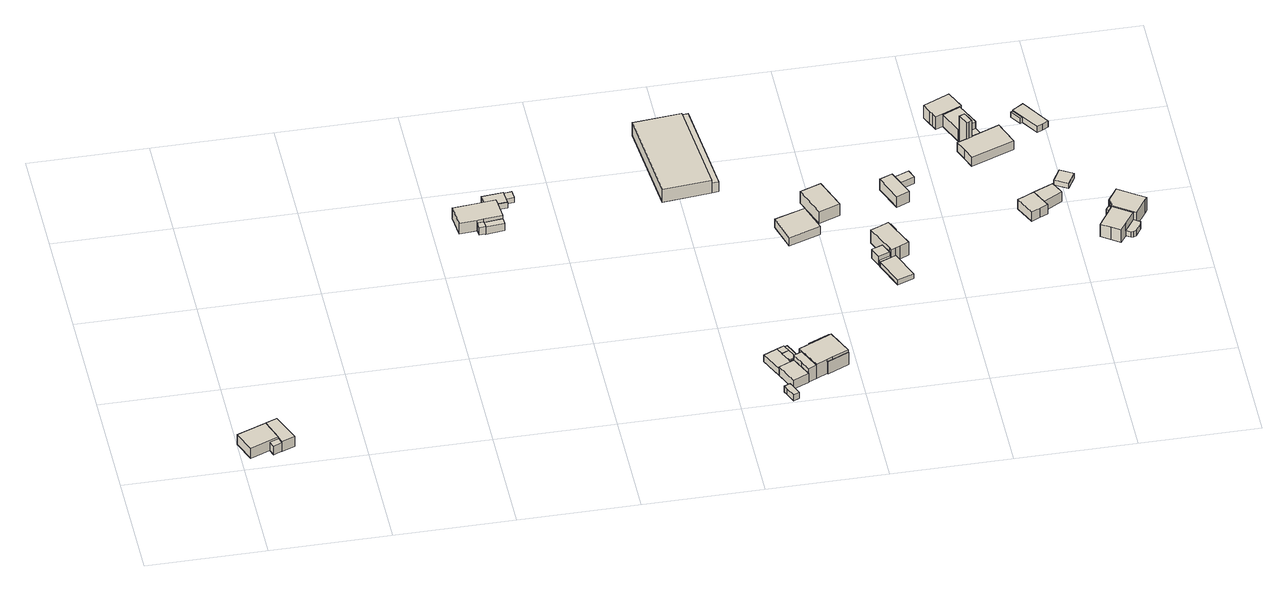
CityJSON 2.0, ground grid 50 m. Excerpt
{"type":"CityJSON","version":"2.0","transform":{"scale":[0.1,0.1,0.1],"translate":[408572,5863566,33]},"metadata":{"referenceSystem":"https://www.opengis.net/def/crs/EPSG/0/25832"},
"CityObjects":{
"building1":{"type":"Building","attributes":{"Gemeindeschluessel":"03454033","AbsoluteHoehe":"33.099","MittlereTraufHoehe":"37.024","Firsthoehe":"39.625","function":"31001_1000","roofType":"3200","measuredHeight":6.53},"address":[{"country":"Germany","locality":"Lorup","thoroughfareNumber":"17","thoroughfareName":"Im Sande"}],"children":["building1-1"],"geometry":[{"type":"MultiSurface","lod":"1","boundaries":[[[0,1,2,3,4]],[[5,6,7,8,9]],[[5,9,4,3]],[[6,5,3,2]],[[7,6,2,1]],[[9,8,0,4]],[[0,8,7,1]]]}]},
"building1-1":{"type":"BuildingPart","attributes":{"AbsoluteHoehe":"33.099","MittlereTraufHoehe":"37.017","Firsthoehe":"39.625","roofType":"3200","measuredHeight":6.53},"parents":["building1"],"geometry":[{"type":"MultiSurface","lod":"1","boundaries":[[[10,11,12,1,0]],[[7,13,14,15,8]],[[13,7,1,12]],[[14,13,12,11]],[[15,14,11,10]],[[8,15,10,0]],[[7,8,0,1]]]}]},
"building2":{"type":"Building","attributes":{"Gemeindeschluessel":"03454033","AbsoluteHoehe":"33.213","MittlereTraufHoehe":"36.752","Firsthoehe":"37.31","function":"51009_1610","roofType":"3100","measuredHeight":4.1},"address":[{"country":"Germany","locality":"Lorup"}],"geometry":[{"type":"MultiSurface","lod":"1","boundaries":[[[16,17,18,19]],[[20,21,22,23]],[[20,23,19,18]],[[21,20,18,17]],[[22,21,17,16]],[[23,22,16,19]]]}]},
"building3":{"type":"Building","attributes":{"Gemeindeschluessel":"03454033","AbsoluteHoehe":"33.201","MittlereTraufHoehe":"37.115","Firsthoehe":"38.12","function":"51009_1610","roofType":"5000","measuredHeight":4.92},"address":[{"country":"Germany","locality":"Lorup"}],"geometry":[{"type":"MultiSurface","lod":"1","boundaries":[[[24,25,26,27]],[[28,29,30,31]],[[28,31,27,26]],[[29,28,26,25]],[[30,29,25,24]],[[31,30,24,27]]]}]},
"building4":{"type":"Building","attributes":{"Gemeindeschluessel":"03454033","AbsoluteHoehe":"34.217","MittlereTraufHoehe":"37.786","Firsthoehe":"38.126","function":"51009_1610","roofType":"3100","measuredHeight":3.91},"address":[{"country":"Germany","locality":"Lorup"}],"geometry":[{"type":"MultiSurface","lod":"1","boundaries":[[[32,33,34,35]],[[36,37,38,39]],[[36,39,35,34]],[[37,36,34,33]],[[38,37,33,32]],[[39,38,32,35]]]}]},
"building5":{"type":"Building","attributes":{"Gemeindeschluessel":"03454033","AbsoluteHoehe":"34.028","MittlereTraufHoehe":"37.806","Firsthoehe":"40.911","function":"31001_1000","roofType":"3200","measuredHeight":6.88},"address":[{"country":"Germany","locality":"Lorup","thoroughfareNumber":"35","thoroughfareName":"Neues Land"}],"children":["building5-1"],"geometry":[{"type":"MultiSurface","lod":"1","boundaries":[[[40,41,42,43,44,45,46,47]],[[48,49,50,51,52,53,54,55]],[[46,56,57,47]],[[49,48,46,45]],[[50,49,45,44]],[[51,50,44,43]],[[52,51,43,42]],[[53,52,42,41]],[[54,53,41,40]],[[55,54,40,47]],[[56,48,55,57]]]}]},
"building5-1":{"type":"BuildingPart","attributes":{"AbsoluteHoehe":"34.028","MittlereTraufHoehe":"37.806","Firsthoehe":"37.806","roofType":"1000","measuredHeight":3.78},"parents":["building5"],"geometry":[{"type":"MultiSurface","lod":"1","boundaries":[[[58,59,57,56]],[[55,60,61,48]],[[60,55,57,59]],[[61,60,59,58]],[[48,61,58,56]],[[55,48,56,57]]]}]},
"building6":{"type":"Building","attributes":{"Gemeindeschluessel":"03454033","AbsoluteHoehe":"34.314","MittlereTraufHoehe":"37.217","Firsthoehe":"37.217","function":"31001_2000","roofType":"1000","measuredHeight":2.9},"address":[{"country":"Germany","locality":"Lorup"}],"children":["building6-1"],"geometry":[{"type":"MultiSurface","lod":"1","boundaries":[[[62,63,64,65,66,67,68]],[[69,70,71,72,73,74,75]],[[69,75,68,67]],[[70,69,67,66]],[[71,70,66,65]],[[72,71,65,64]],[[73,72,64,63]],[[74,73,63,62]],[[75,74,62,68]]]}]},
"building6-1":{"type":"BuildingPart","attributes":{"AbsoluteHoehe":"34.314","MittlereTraufHoehe":"37.217","Firsthoehe":"37.217","roofType":"1000","measuredHeight":2.9},"parents":["building6"],"geometry":[{"type":"MultiSurface","lod":"1","boundaries":[[[76,77,62,68]],[[74,78,79,75]],[[78,74,62,77]],[[79,78,77,76]],[[75,79,76,68]],[[74,75,68,62]]]}]},
"building7":{"type":"Building","attributes":{"Gemeindeschluessel":"03454033","AbsoluteHoehe":"34.358","MittlereTraufHoehe":"36.92","Firsthoehe":"36.92","function":"31001_2000","roofType":"1000","measuredHeight":2.56},"address":[{"country":"Germany","locality":"Lorup"}],"geometry":[{"type":"MultiSurface","lod":"1","boundaries":[[[80,81,82,83]],[[84,85,86,87]],[[84,87,83,82]],[[85,84,82,81]],[[86,85,81,80]],[[87,86,80,83]]]}]},
"building8":{"type":"Building","attributes":{"Gemeindeschluessel":"03454033","AbsoluteHoehe":"33.836","MittlereTraufHoehe":"36.771","Firsthoehe":"36.771","function":"31001_2000","roofType":"1000","measuredHeight":2.94},"address":[{"country":"Germany","locality":"Lorup"}],"geometry":[{"type":"MultiSurface","lod":"1","boundaries":[[[88,89,90,91,92,93]],[[94,95,96,97,98,99]],[[94,99,93,92]],[[95,94,92,91]],[[96,95,91,90]],[[97,96,90,89]],[[98,97,89,88]],[[99,98,88,93]]]}]},
"building9":{"type":"Building","attributes":{"Gemeindeschluessel":"03454033","AbsoluteHoehe":"34.061","MittlereTraufHoehe":"37.449","Firsthoehe":"37.449","function":"31001_2000","roofType":"1000","measuredHeight":3.39},"address":[{"country":"Germany","locality":"Lorup"}],"children":["building9-1"],"geometry":[{"type":"MultiSurface","lod":"1","boundaries":[[[100,101,102,103,104,105,106]],[[107,108,109,110,111,112,113]],[[107,113,106,105]],[[108,107,105,104]],[[109,108,104,103]],[[110,109,103,102]],[[112,111,101,100]],[[113,112,100,106]],[[111,110,102,101]]]}]},
"building9-1":{"type":"BuildingPart","attributes":{"AbsoluteHoehe":"34.061","MittlereTraufHoehe":"37.449","Firsthoehe":"37.449","roofType":"1000","measuredHeight":3.39},"parents":["building9"],"geometry":[{"type":"MultiSurface","lod":"1","boundaries":[[[114,115,116,102,101]],[[110,117,118,119,111]],[[117,110,102,116]],[[118,117,116,115]],[[119,118,115,114]],[[111,119,114,101]],[[110,111,101,102]]]}]},
"building10":{"type":"Building","attributes":{"Gemeindeschluessel":"03454033","AbsoluteHoehe":"34.076","MittlereTraufHoehe":"38.551","Firsthoehe":"38.551","function":"31001_2000","roofType":"1000","measuredHeight":4.47},"address":[{"country":"Germany","locality":"Lorup"}],"geometry":[{"type":"MultiSurface","lod":"1","boundaries":[[[120,121,122,123,124]],[[125,126,127,108,107]],[[125,107,124,123]],[[126,125,123,122]],[[127,126,122,121]],[[108,127,121,120]],[[107,108,120,124]]]}]},
"building11":{"type":"Building","attributes":{"Gemeindeschluessel":"03454033","AbsoluteHoehe":"34.235","MittlereTraufHoehe":"37.461","Firsthoehe":"37.766","function":"51009_1610","roofType":"2100","measuredHeight":3.53},"address":[{"country":"Germany","locality":"Lorup"}],"geometry":[{"type":"MultiSurface","lod":"1","boundaries":[[[128,129,130,131]],[[132,133,134,135]],[[132,135,131,130]],[[133,132,130,129]],[[134,133,129,128]],[[135,134,128,131]]]}]},
"building12":{"type":"Building","attributes":{"Gemeindeschluessel":"03454033","AbsoluteHoehe":"34.262","MittlereTraufHoehe":"37.443","Firsthoehe":"37.443","function":"51009_1610","roofType":"1000","measuredHeight":3.18},"address":[{"country":"Germany","locality":"Lorup"}],"geometry":[{"type":"MultiSurface","lod":"1","boundaries":[[[106,105,136,137,138]],[[139,140,141,142,143]],[[139,143,138,137]],[[140,139,137,136]],[[141,140,136,105]],[[142,141,105,106]],[[143,142,106,138]]]}]},
"building13":{"type":"Building","attributes":{"Gemeindeschluessel":"03454033","AbsoluteHoehe":"34.26","MittlereTraufHoehe":"37.142","Firsthoehe":"37.142","function":"51009_1610","roofType":"1000","measuredHeight":2.88},"address":[{"country":"Germany","locality":"Lorup"}],"geometry":[{"type":"MultiSurface","lod":"1","boundaries":[[[144,145,146,147,148,149,150,151]],[[152,143,142,153,154,155,156,157]],[[152,157,151,150]],[[143,152,150,149]],[[142,143,149,148]],[[153,142,148,147]],[[154,153,147,146]],[[155,154,146,145]],[[156,155,145,144]],[[157,156,144,151]]]}]},
"building14":{"type":"Building","attributes":{"Gemeindeschluessel":"03454033","AbsoluteHoehe":"34.203","MittlereTraufHoehe":"41.129","Firsthoehe":"42.634","function":"31001_1000","roofType":"3100","measuredHeight":8.43},"address":[{"country":"Germany","locality":"Lorup","thoroughfareNumber":"2","thoroughfareName":"Südweg"}],"children":["building14-1","building14-2","building14-3"],"geometry":[{"type":"MultiSurface","lod":"1","boundaries":[[[158,159,160,161,162,163,164,165,166,167,168]],[[169,170,171,172,173,174,175,176,177,178,179]],[[167,180,181,168]],[[170,169,167,166]],[[165,182,183,166]],[[172,171,165,164]],[[173,172,164,163]],[[174,173,163,162]],[[175,174,162,161]],[[176,175,161,160]],[[159,184,185,160]],[[178,177,159,158]],[[168,181,186,158]],[[180,169,179,181]],[[182,171,170,183]],[[184,177,176,185]],[[179,178,186,181]]]}]},
"building14-1":{"type":"BuildingPart","attributes":{"AbsoluteHoehe":"34.203","MittlereTraufHoehe":"40.441","Firsthoehe":"40.441","roofType":"1000","measuredHeight":6.24},"parents":["building14"],"geometry":[{"type":"MultiSurface","lod":"1","boundaries":[[[185,184,187,188]],[[189,177,176,190]],[[189,190,188,187]],[[177,189,187,184]],[[190,176,185,188]],[[176,177,184,185]]]}]},
"building14-2":{"type":"BuildingPart","attributes":{"AbsoluteHoehe":"34.203","MittlereTraufHoehe":"40.441","Firsthoehe":"40.441","roofType":"1000","measuredHeight":6.24},"parents":["building14"],"geometry":[{"type":"MultiSurface","lod":"1","boundaries":[[[191,192,186,180]],[[178,193,194,169]],[[193,178,186,192]],[[194,193,192,191]],[[169,194,191,180]],[[181,179,169,180]],[[186,195,179,181]]]}]},
"building14-3":{"type":"BuildingPart","attributes":{"AbsoluteHoehe":"34.203","MittlereTraufHoehe":"40.707","Firsthoehe":"41.769","roofType":"5000","measuredHeight":7.57},"parents":["building14"],"geometry":[{"type":"MultiSurface","lod":"1","boundaries":[[[196,183,182,197,198]],[[199,171,170,200,201]],[[199,201,198,197]],[[171,199,197,182]],[[200,170,183,196]],[[201,200,196,198]],[[170,171,182,183]]]}]},
"building15":{"type":"Building","attributes":{"Gemeindeschluessel":"03454033","AbsoluteHoehe":"34.484","MittlereTraufHoehe":"38.548","Firsthoehe":"42.943","function":"51009_1610","roofType":"3100","measuredHeight":8.46},"address":[{"country":"Germany","locality":"Lorup"}],"geometry":[{"type":"MultiSurface","lod":"1","boundaries":[[[202,203,204,205]],[[206,207,208,209]],[[206,209,205,204]],[[207,206,204,203]],[[208,207,203,202]],[[209,208,202,205]]]}]},
"building16":{"type":"Building","attributes":{"Gemeindeschluessel":"03454033","AbsoluteHoehe":"33.865","MittlereTraufHoehe":"39.379","Firsthoehe":"41.366","function":"31001_2000","roofType":"3100","measuredHeight":7.5},"address":[{"country":"Germany","locality":"Lorup"}],"geometry":[{"type":"MultiSurface","lod":"1","boundaries":[[[210,211,212,213]],[[214,215,216,217]],[[214,217,213,212]],[[215,214,212,211]],[[216,215,211,210]],[[217,216,210,213]]]}]},
"building17":{"type":"Building","attributes":{"Gemeindeschluessel":"03454033","AbsoluteHoehe":"33.871","MittlereTraufHoehe":"39.01","Firsthoehe":"39.244","function":"51009_1610","roofType":"2100","measuredHeight":5.37},"address":[{"country":"Germany","locality":"Lorup"}],"geometry":[{"type":"MultiSurface","lod":"1","boundaries":[[[218,219,220,221,222]],[[223,224,225,214,217]],[[223,217,222,221]],[[224,223,221,220]],[[225,224,220,219]],[[214,225,219,218]],[[217,214,218,222]]]}]},
"building18":{"type":"Building","attributes":{"Gemeindeschluessel":"03454033","AbsoluteHoehe":"33.642","MittlereTraufHoehe":"37.178","Firsthoehe":"38.687","function":"31001_2000","roofType":"3100","measuredHeight":5.04},"address":[{"country":"Germany","locality":"Lorup"}],"geometry":[{"type":"MultiSurface","lod":"1","boundaries":[[[226,227,228,229]],[[230,231,232,233]],[[230,233,229,228]],[[231,230,228,227]],[[232,231,227,226]],[[233,232,226,229]]]}]},
"building19":{"type":"Building","attributes":{"Gemeindeschluessel":"03454033","AbsoluteHoehe":"33.604","MittlereTraufHoehe":"37.934","Firsthoehe":"41.254","function":"31001_1000","roofType":"3100","measuredHeight":7.65},"address":[{"country":"Germany","locality":"Lorup","thoroughfareNumber":"46","thoroughfareName":"Werlter Straße"}],"geometry":[{"type":"MultiSurface","lod":"1","boundaries":[[[234,235,236,237]],[[238,239,240,241]],[[238,241,237,236]],[[239,238,236,235]],[[240,239,235,234]],[[241,240,234,237]]]}]},
"building20":{"type":"Building","attributes":{"Gemeindeschluessel":"03454033","AbsoluteHoehe":"34.527","MittlereTraufHoehe":"38.967","Firsthoehe":"40.162","function":"51009_1610","roofType":"2100","measuredHeight":5.63},"address":[{"country":"Germany","locality":"Lorup"}],"geometry":[{"type":"MultiSurface","lod":"1","boundaries":[[[242,243,244,245]],[[246,247,248,249]],[[246,249,245,244]],[[247,246,244,243]],[[248,247,243,242]],[[249,248,242,245]]]}]},
"building21":{"type":"Building","attributes":{"Gemeindeschluessel":"03454033","AbsoluteHoehe":"34.603","MittlereTraufHoehe":"37.147","Firsthoehe":"37.147","function":"31001_2000","roofType":"1000","measuredHeight":2.54},"address":[{"country":"Germany","locality":"Lorup"}],"children":["building21-1"],"geometry":[{"type":"MultiSurface","lod":"1","boundaries":[[[250,251,252,253]],[[254,255,256,257]],[[254,257,253,252]],[[255,254,252,251]],[[256,255,251,250]],[[253,257,258,259]],[[259,258,256,250]]]}]},
"building21-1":{"type":"BuildingPart","attributes":{"AbsoluteHoehe":"34.603","MittlereTraufHoehe":"37.147","Firsthoehe":"37.147","roofType":"1000","measuredHeight":2.54},"parents":["building21"],"geometry":[{"type":"MultiSurface","lod":"1","boundaries":[[[260,250,259,261]],[[258,256,262,263]],[[258,263,261,259]],[[262,256,250,260]],[[263,262,260,261]],[[256,258,259,250]]]}]},
"building22":{"type":"Building","attributes":{"Gemeindeschluessel":"03454033","AbsoluteHoehe":"34.341","MittlereTraufHoehe":"40.474","Firsthoehe":"42.358","function":"31001_1000","roofType":"3100","measuredHeight":8.02},"address":[{"country":"Germany","locality":"Lorup","thoroughfareNumber":"48","thoroughfareName":"Werlter Straße"}],"children":["building22-1"],"geometry":[{"type":"MultiSurface","lod":"1","boundaries":[[[264,265,266,267,268,269,270,271,272]],[[273,274,275,276,277,278,279,280,281]],[[273,281,272,271]],[[274,273,271,270]],[[275,274,270,269]],[[276,275,269,268]],[[267,282,283,268]],[[278,277,267,266]],[[279,278,266,265]],[[280,279,265,264]],[[281,280,264,272]],[[282,277,276,283]]]}]},
"building22-1":{"type":"BuildingPart","attributes":{"AbsoluteHoehe":"34.341","MittlereTraufHoehe":"39.739","Firsthoehe":"39.739","roofType":"1000","measuredHeight":5.4},"parents":["building22"],"geometry":[{"type":"MultiSurface","lod":"1","boundaries":[[[282,284,285,283]],[[286,287,277,276]],[[286,276,283,285]],[[287,286,285,284]],[[277,287,284,282]],[[276,277,282,283]]]}]},
"building23":{"type":"Building","attributes":{"Gemeindeschluessel":"03454033","AbsoluteHoehe":"33.718","MittlereTraufHoehe":"38.9","Firsthoehe":"39.528","function":"31001_2000","roofType":"3100","measuredHeight":5.81},"address":[{"country":"Germany","locality":"Lorup"}],"children":["building23-1"],"geometry":[{"type":"MultiSurface","lod":"1","boundaries":[[[288,289,290,291]],[[292,293,294,295]],[[292,295,291,290]],[[293,292,290,289]],[[288,294,296,297,298,289]],[[295,294,288,291]],[[297,296,293,298]]]}]},
"building23-1":{"type":"BuildingPart","attributes":{"BezugspunktDach":"4000","AbsoluteHoehe":"33.718","MittlereTraufHoehe":"37.218","Firsthoehe":"37.218","measuredHeight":3.5},"parents":["building23"],"geometry":[{"type":"MultiSurface","lod":"1","boundaries":[[[297,299,300,298]],[[301,302,296,293]],[[301,293,298,300]],[[302,301,300,299]],[[296,302,299,297]],[[293,296,297,298]]]}]},
"building24":{"type":"Building","attributes":{"Gemeindeschluessel":"03454033","AbsoluteHoehe":"33.914","MittlereTraufHoehe":"38.985","Firsthoehe":"42.766","function":"31001_1210","roofType":"3100","measuredHeight":8.85},"address":[{"country":"Germany","locality":"Lorup","thoroughfareNumber":"39","thoroughfareName":"Werlter Straße"}],"children":["building24-1","building24-2"],"geometry":[{"type":"MultiSurface","lod":"1","boundaries":[[[303,304,305,306,307,308,309,310,311,312]],[[313,314,315,316,317,318,319,320,321,322]],[[311,323,324,312]],[[314,313,311,310]],[[315,314,310,309]],[[316,315,309,308]],[[317,316,308,307]],[[318,317,307,306]],[[319,318,306,305]],[[320,319,305,304]],[[321,320,304,303]],[[322,321,303,312]],[[323,313,322,324]]]}]},
"building24-1":{"type":"BuildingPart","attributes":{"AbsoluteHoehe":"33.914","MittlereTraufHoehe":"36.677","Firsthoehe":"36.677","roofType":"1000","measuredHeight":2.76},"parents":["building24"],"geometry":[{"type":"MultiSurface","lod":"1","boundaries":[[[325,326,327,328]],[[329,330,331,332]],[[330,329,327,326]],[[331,330,326,325]],[[332,331,325,328]],[[333,334,332,328]],[[327,329,334,333]]]}]},
"building24-2":{"type":"BuildingPart","attributes":{"AbsoluteHoehe":"33.914","MittlereTraufHoehe":"38.844","Firsthoehe":"42.196","roofType":"5000","measuredHeight":8.28},"parents":["building24"],"geometry":[{"type":"MultiSurface","lod":"1","boundaries":[[[335,336,324,323,337,338,339,340]],[[332,341,342,313,322,343,329,334]],[[339,328,333,340]],[[341,332,339,338]],[[342,341,338,337]],[[313,342,337,323]],[[343,322,324,336]],[[329,343,336,335]],[[340,333,327,335]],[[328,332,334,333]],[[322,313,323,324]],[[334,329,327,333]]]}]},
"building25":{"type":"Building","attributes":{"Gemeindeschluessel":"03454033","AbsoluteHoehe":"34.041","MittlereTraufHoehe":"46.304","Firsthoehe":"48.122","function":"51009_1610","roofType":"3100","measuredHeight":14.08},"address":[{"country":"Germany","locality":"Lorup"}],"geometry":[{"type":"MultiSurface","lod":"1","boundaries":[[[344,345,346,347,348,349,350]],[[351,352,353,354,355,356,357]],[[351,357,350,349]],[[352,351,349,348]],[[353,352,348,347]],[[354,353,347,346]],[[355,354,346,345]],[[356,355,345,344]],[[357,356,344,350]]]}]},
"building26":{"type":"Building","attributes":{"Gemeindeschluessel":"03454033","AbsoluteHoehe":"34.492","MittlereTraufHoehe":"38.617","Firsthoehe":"41.314","function":"31001_1000","roofType":"3100","measuredHeight":6.82},"address":[{"country":"Germany","locality":"Lorup","thoroughfareNumber":"41","thoroughfareName":"Werlter Straße"}],"geometry":[{"type":"MultiSurface","lod":"1","boundaries":[[[358,359,360,361,362,363,364]],[[365,366,367,368,369,370,371]],[[365,371,364,363]],[[366,365,363,362]],[[367,366,362,361]],[[368,367,361,360]],[[369,368,360,359]],[[370,369,359,358]],[[371,370,358,364]]]}]},
"building27":{"type":"Building","attributes":{"Gemeindeschluessel":"03454033","AbsoluteHoehe":"34.074","MittlereTraufHoehe":"37.265","Firsthoehe":"41.09","function":"31001_2720","roofType":"3100","measuredHeight":7.02},"address":[{"country":"Germany","locality":"Lorup"}],"children":["building27-1"],"geometry":[{"type":"MultiSurface","lod":"1","boundaries":[[[372,373,374,375,376,377,378,379,380]],[[381,382,383,384,385,386,387,388,389]],[[381,389,380,379]],[[382,381,379,378]],[[383,382,378,377]],[[384,383,377,376]],[[385,384,376,375]],[[374,390,391,375]],[[387,386,374,373]],[[388,387,373,372]],[[389,388,372,380]],[[390,386,385,391]]]}]},
"building27-1":{"type":"BuildingPart","attributes":{"AbsoluteHoehe":"34.074","MittlereTraufHoehe":"36.522","Firsthoehe":"37.209","roofType":"2100","measuredHeight":3.13},"parents":["building27"],"geometry":[{"type":"MultiSurface","lod":"1","boundaries":[[[390,392,326,325,391]],[[393,394,395,386,385]],[[393,385,391,325]],[[394,393,325,326]],[[395,394,326,392]],[[386,395,392,390]],[[385,386,390,391]]]}]},
"building28":{"type":"Building","attributes":{"Gemeindeschluessel":"03454033","AbsoluteHoehe":"34.388","MittlereTraufHoehe":"37.539","Firsthoehe":"41.314","function":"31001_2000","roofType":"3100","measuredHeight":6.93},"address":[{"country":"Germany","locality":"Lorup"}],"geometry":[{"type":"MultiSurface","lod":"1","boundaries":[[[396,360,359,397]],[[398,399,400,401]],[[398,401,397,359]],[[399,398,359,360]],[[400,399,360,396]],[[401,400,396,397]]]}]},
"building29":{"type":"Building","attributes":{"Gemeindeschluessel":"03454033","AbsoluteHoehe":"34.323","MittlereTraufHoehe":"36.942","Firsthoehe":"36.942","function":"31001_2000","roofType":"1000","measuredHeight":2.62},"address":[{"country":"Germany","locality":"Lorup"}],"geometry":[{"type":"MultiSurface","lod":"1","boundaries":[[[402,403,404,405]],[[406,407,408,409]],[[406,409,405,404]],[[407,406,404,403]],[[408,407,403,402]],[[409,408,402,405]]]}]},
"building30":{"type":"Building","attributes":{"Gemeindeschluessel":"03454033","AbsoluteHoehe":"34.077","MittlereTraufHoehe":"36.915","Firsthoehe":"37.698","function":"31001_2000","roofType":"3100","measuredHeight":3.62},"address":[{"country":"Germany","locality":"Lorup"}],"children":["building30-1"],"geometry":[{"type":"MultiSurface","lod":"1","boundaries":[[[410,411,412,413,414,415,416,417]],[[418,419,420,421,422,423,424,425]],[[416,426,427,417]],[[419,418,416,415]],[[420,419,415,414]],[[421,420,414,413]],[[422,421,413,412]],[[423,422,412,411]],[[424,423,411,410]],[[425,424,410,417]],[[426,418,425,427]]]}]},
"building30-1":{"type":"BuildingPart","attributes":{"AbsoluteHoehe":"34.077","MittlereTraufHoehe":"36.655","Firsthoehe":"36.655","roofType":"1000","measuredHeight":2.58},"parents":["building30"],"geometry":[{"type":"MultiSurface","lod":"1","boundaries":[[[428,427,426,429]],[[418,425,430,431]],[[418,431,429,426]],[[430,425,427,428]],[[431,430,428,429]],[[425,418,426,427]]]}]},
"building31":{"type":"Building","attributes":{"Gemeindeschluessel":"03454033","AbsoluteHoehe":"34.408","MittlereTraufHoehe":"38.266","Firsthoehe":"38.266","function":"51009_1610","roofType":"1000","measuredHeight":3.86},"address":[{"country":"Germany","locality":"Lorup"}],"geometry":[{"type":"MultiSurface","lod":"1","boundaries":[[[432,433,434,435,436]],[[437,438,439,440,441]],[[437,441,436,435]],[[438,437,435,434]],[[439,438,434,433]],[[440,439,433,432]],[[441,440,432,436]]]}]},
"building32":{"type":"Building","attributes":{"Gemeindeschluessel":"03454033","AbsoluteHoehe":"34.285","MittlereTraufHoehe":"40.212","Firsthoehe":"41.844","function":"31001_1000","roofType":"3100","measuredHeight":7.56},"address":[{"country":"Germany","locality":"Lorup","thoroughfareNumber":"2","thoroughfareName":"Fürstenweg"}],"children":["building32-1"],"geometry":[{"type":"MultiSurface","lod":"1","boundaries":[[[442,443,444,445,446,447,448]],[[449,450,451,452,453,454,455]],[[449,455,448,447]],[[450,449,447,446]],[[451,450,446,445]],[[452,451,445,444]],[[443,456,457,444]],[[454,453,443,442]],[[455,454,442,448]],[[456,453,452,457]]]}]},
"building32-1":{"type":"BuildingPart","attributes":{"AbsoluteHoehe":"34.285","MittlereTraufHoehe":"37.147","Firsthoehe":"37.147","roofType":"1000","measuredHeight":2.86},"parents":["building32"],"geometry":[{"type":"MultiSurface","lod":"1","boundaries":[[[458,459,460,461,457,456,462,463,464]],[[465,466,453,452,467,468,469,470,471]],[[465,471,464,463]],[[466,465,463,462]],[[453,466,462,456]],[[467,452,457,461]],[[468,467,461,460]],[[469,468,460,459]],[[470,469,459,458]],[[471,470,458,464]],[[452,453,456,457]]]}]},
"building33":{"type":"Building","attributes":{"Gemeindeschluessel":"03454033","BezugspunktDach":"2200","AbsoluteHoehe":"34.398","MittlereTraufHoehe":"41.308","Firsthoehe":"41.308","function":"31001_1000","measuredHeight":6.91},"address":[{"country":"Germany","locality":"Lorup","thoroughfareNumber":"2A","thoroughfareName":"Fürstenweg"}],"geometry":[{"type":"MultiSurface","lod":"1","boundaries":[[[472,473,474,475,476,477,478,479,480,481]],[[482,483,484,485,486,487,439,438,437,441]],[[482,441,481,480]],[[483,482,480,479]],[[484,483,479,478]],[[485,484,478,477]],[[486,485,477,476]],[[487,486,476,475]],[[439,487,475,474]],[[438,439,474,473]],[[437,438,473,472]],[[441,437,472,481]]]}]}
},
"vertices":[
[157,113,53],[123,206,53],[88,192,53],[1,158,53],[37,66,53],[1,158,1],[88,192,1],[123,206,1],[157,113,1],[37,66,1],
[168,84,53],[221,105,53],[173,226,53],[173,226,1],[221,105,1],[168,84,1],
[84,202,40],[88,192,40],[123,206,40],[119,216,40],[123,206,2],[88,192,2],[84,202,2],[119,216,2],
[157,113,46],[119,98,46],[131,69,46],[168,84,46],[131,69,2],[119,98,2],[157,113,2],[168,84,2],
[1201,1255,50],[1174,1253,50],[1177,1223,50],[1204,1225,50],[1177,1223,12],[1174,1253,12],[1201,1255,12],[1204,1225,12],
[1271,1359,64],[1270,1362,64],[1228,1358,64],[1091,1345,64],[1100,1246,64],[1174,1253,64],[1201,1255,64],[1280,1263,64],[1201,1255,10],[1174,1253,10],[1100,1246,10],[1091,1345,10],[1228,1358,10],[1270,1362,10],[1271,1359,10],[1280,1263,10],[1201,1255,48],[1280,1263,48],
[1204,1225,48],[1282,1233,48],[1282,1233,10],[1204,1225,10],
[1318,1367,42],[1316,1387,42],[1312,1425,42],[1312,1426,42],[1222,1417,42],[1228,1358,42],[1270,1362,42],[1228,1358,13],[1222,1417,13],[1312,1426,13],[1312,1425,13],[1316,1387,13],[1318,1367,13],[1270,1362,13],
[1271,1359,42],[1318,1363,42],[1318,1363,13],[1271,1359,13],
[1312,1425,39],[1316,1387,39],[1350,1390,39],[1347,1428,39],[1350,1390,14],[1316,1387,14],[1312,1425,14],[1347,1428,14],
[2183,61,38],[2191,43,38],[2209,1,38],[2234,12,38],[2218,52,38],[2209,72,38],[2218,52,8],[2234,12,8],[2209,1,8],[2191,43,8],[2183,61,8],[2209,72,8],
[2231,205,44],[2210,251,44],[2196,282,44],[2137,255,44],[2181,160,44],[2239,186,44],[2232,201,44],[2239,186,11],[2181,160,11],[2137,255,11],[2196,282,11],[2210,251,11],[2231,205,11],[2232,201,11],
[2240,265,44],[2228,292,44],[2226,296,44],[2226,296,11],[2228,292,11],[2240,265,11],
[2181,160,56],[2223,67,56],[2289,97,56],[2246,189,56],[2239,186,56],[2246,189,11],[2289,97,11],[2223,67,11],
[2231,205,45],[2261,219,45],[2240,265,45],[2210,251,45],[2240,265,12],[2261,219,12],[2231,205,12],[2210,251,12],
[2246,189,44],[2281,205,44],[2274,220,44],[2281,205,13],[2246,189,13],[2239,186,13],[2232,201,13],[2274,220,13],
[2228,292,41],[2240,265,41],[2261,219,41],[2231,205,41],[2232,201,41],[2274,220,41],[2275,220,41],[2240,298,41],[2275,220,13],[2231,205,13],[2261,219,13],[2240,265,13],[2228,292,13],[2240,298,13],
[2463,177,85],[2414,284,85],[2411,283,85],[2344,252,85],[2324,243,85],[2275,220,85],[2274,220,85],[2281,205,85],[2323,113,85],[2371,135,85],[2393,145,85],[2371,135,12],[2323,113,12],[2281,205,12],[2274,220,12],[2275,220,12],[2324,243,12],[2344,252,12],[2411,283,12],[2414,284,12],[2463,177,12],[2393,145,12],[2371,135,74],[2393,145,74],[2281,205,81],[2323,113,81],[2414,284,74],[2411,283,74],[2463,177,74],
[2409,296,74],[2406,294,74],[2409,296,12],[2406,294,12],
[2373,131,74],[2465,173,74],[2465,173,12],[2373,131,12],[2464,177,12],
[2289,97,81],[2246,189,81],[2267,143,81],[2246,189,12],[2289,97,12],[2267,143,12],
[2319,254,77],[2324,243,77],[2411,283,77],[2406,294,77],[2411,283,15],[2324,243,15],[2319,254,15],[2406,294,15],
[1886,1712,74],[1926,1288,74],[2129,1307,74],[2089,1731,74],[2129,1307,9],[1926,1288,9],[1886,1712,9],[2089,1731,9],
[2129,1307,60],[2157,1310,60],[2116,1741,60],[2088,1739,60],[2089,1731,60],[2088,1739,9],[2116,1741,9],[2157,1310,9],
[2464,1100,49],[2335,1057,49],[2369,935,49],[2504,980,49],[2369,935,6],[2335,1057,6],[2464,1100,6],[2504,980,6],
[2461,1184,66],[2512,1047,66],[2601,1080,66],[2550,1217,66],[2601,1080,6],[2512,1047,6],[2461,1184,6],[2550,1217,6],
[2693,744,60],[2741,762,60],[2721,809,60],[2674,792,60],[2721,809,15],[2741,762,15],[2693,744,15],[2674,792,15],
[2698,731,41],[2745,610,41],[2814,636,41],[2766,760,41],[2814,636,16],[2745,610,16],[2698,731,16],[2766,760,16],[2745,751,16],[2745,751,41],
[2693,744,41],[2741,762,41],[2693,744,16],[2741,762,16],
[2766,760,80],[2784,768,80],[2822,784,80],[2781,881,80],[2765,917,80],[2727,901,80],[2689,885,80],[2741,762,80],[2745,751,80],[2741,762,13],[2689,885,13],[2727,901,13],[2765,917,13],[2781,881,13],[2822,784,13],[2784,768,13],[2766,760,13],[2745,751,13],[2781,881,67],[2765,917,67],
[2791,885,67],[2776,922,67],[2776,922,13],[2791,885,13],
[2886,1108,62],[2839,1226,62],[2785,1204,62],[2832,1086,62],[2785,1204,7],[2839,1226,7],[2886,1108,7],[2832,1086,7],[2855,1186,7],[2855,1186,42],[2839,1226,42],
[2927,1215,42],[2911,1255,42],[2911,1255,7],[2927,1215,7],
[3184,1571,74],[3166,1610,74],[3149,1650,74],[3139,1646,74],[3037,1600,74],[3054,1560,74],[3063,1542,74],[3072,1521,74],[3102,1534,74],[3177,1568,74],[3102,1534,9],[3072,1521,9],[3063,1542,9],[3054,1560,9],[3037,1600,9],[3139,1646,9],[3149,1650,9],[3166,1610,9],[3184,1571,9],[3177,1568,9],[3102,1534,71],[3177,1568,71],
[3184,1419,37],[3234,1437,37],[3221,1467,37],[3172,1446,37],[3221,1467,9],[3234,1437,9],[3184,1419,9],[3172,1446,9],[3184,1451,37],[3184,1451,9],
[3221,1467,71],[3222,1468,71],[3146,1434,71],[3149,1435,71],[3172,1446,71],[3184,1451,71],[3149,1435,9],[3146,1434,9],[3222,1468,9],
[3184,1419,138],[3172,1446,138],[3160,1440,138],[3149,1435,138],[3170,1388,138],[3181,1393,138],[3193,1399,138],[3181,1393,10],[3170,1388,10],[3149,1435,10],[3160,1440,10],[3172,1446,10],[3184,1419,10],[3193,1399,10],
[3408,926,64],[3399,945,64],[3368,1010,64],[3333,994,64],[3298,977,64],[3338,893,64],[3373,909,64],[3338,893,15],[3298,977,15],[3333,994,15],[3368,1010,15],[3399,945,15],[3408,926,15],[3373,909,15],
[3351,1341,56],[3331,1394,56],[3311,1447,56],[3193,1399,56],[3170,1388,56],[3168,1387,56],[3130,1373,56],[3149,1322,56],[3168,1272,56],[3149,1322,11],[3130,1373,11],[3168,1387,11],[3170,1388,11],[3193,1399,11],[3311,1447,11],[3331,1394,11],[3351,1341,11],[3168,1272,11],[3311,1447,37],[3193,1399,37],
[3305,1464,37],[3184,1419,11],[3234,1437,11],[3305,1464,11],
[3451,1047,64],[3478,990,64],[3399,945,14],[3368,1010,14],[3451,1047,14],[3478,990,14],
[3466,1097,39],[3519,1066,39],[3552,1122,39],[3498,1153,39],[3552,1122,13],[3519,1066,13],[3466,1097,13],[3498,1153,13],
[3462,1425,42],[3486,1438,42],[3510,1451,42],[3487,1488,42],[3432,1574,42],[3409,1559,42],[3386,1544,42],[3415,1499,42],[3386,1544,11],[3409,1559,11],[3432,1574,11],[3487,1488,11],[3510,1451,11],[3486,1438,11],[3462,1425,11],[3415,1499,11],[3386,1544,37],[3415,1499,37],
[3405,1493,37],[3376,1538,37],[3405,1493,11],[3376,1538,11],
[3632,864,53],[3650,852,53],[3652,855,53],[3650,884,53],[3647,885,53],[3650,884,14],[3652,855,14],[3650,852,14],[3632,864,14],[3647,885,14],
[3662,702,77],[3687,739,77],[3728,799,77],[3690,825,77],[3652,851,77],[3587,753,77],[3624,728,77],[3587,753,13],[3652,851,13],[3690,825,13],[3728,799,13],[3687,739,13],[3662,702,13],[3624,728,13],[3687,739,41],[3728,799,41],
[3752,768,41],[3755,780,41],[3741,790,41],[3741,791,41],[3706,727,41],[3717,726,41],[3727,731,41],[3717,726,13],[3706,727,13],[3741,791,13],[3741,790,13],[3755,780,13],[3752,768,13],[3727,731,13],
[3650,884,83],[3652,855,83],[3650,852,83],[3652,851,83],[3741,791,83],[3788,860,83],[3797,873,83],[3763,895,83],[3688,946,83],[3647,885,83],[3688,946,14],[3763,895,14],[3797,873,14],[3788,860,14],[3741,791,14],[3652,851,14]
]}
